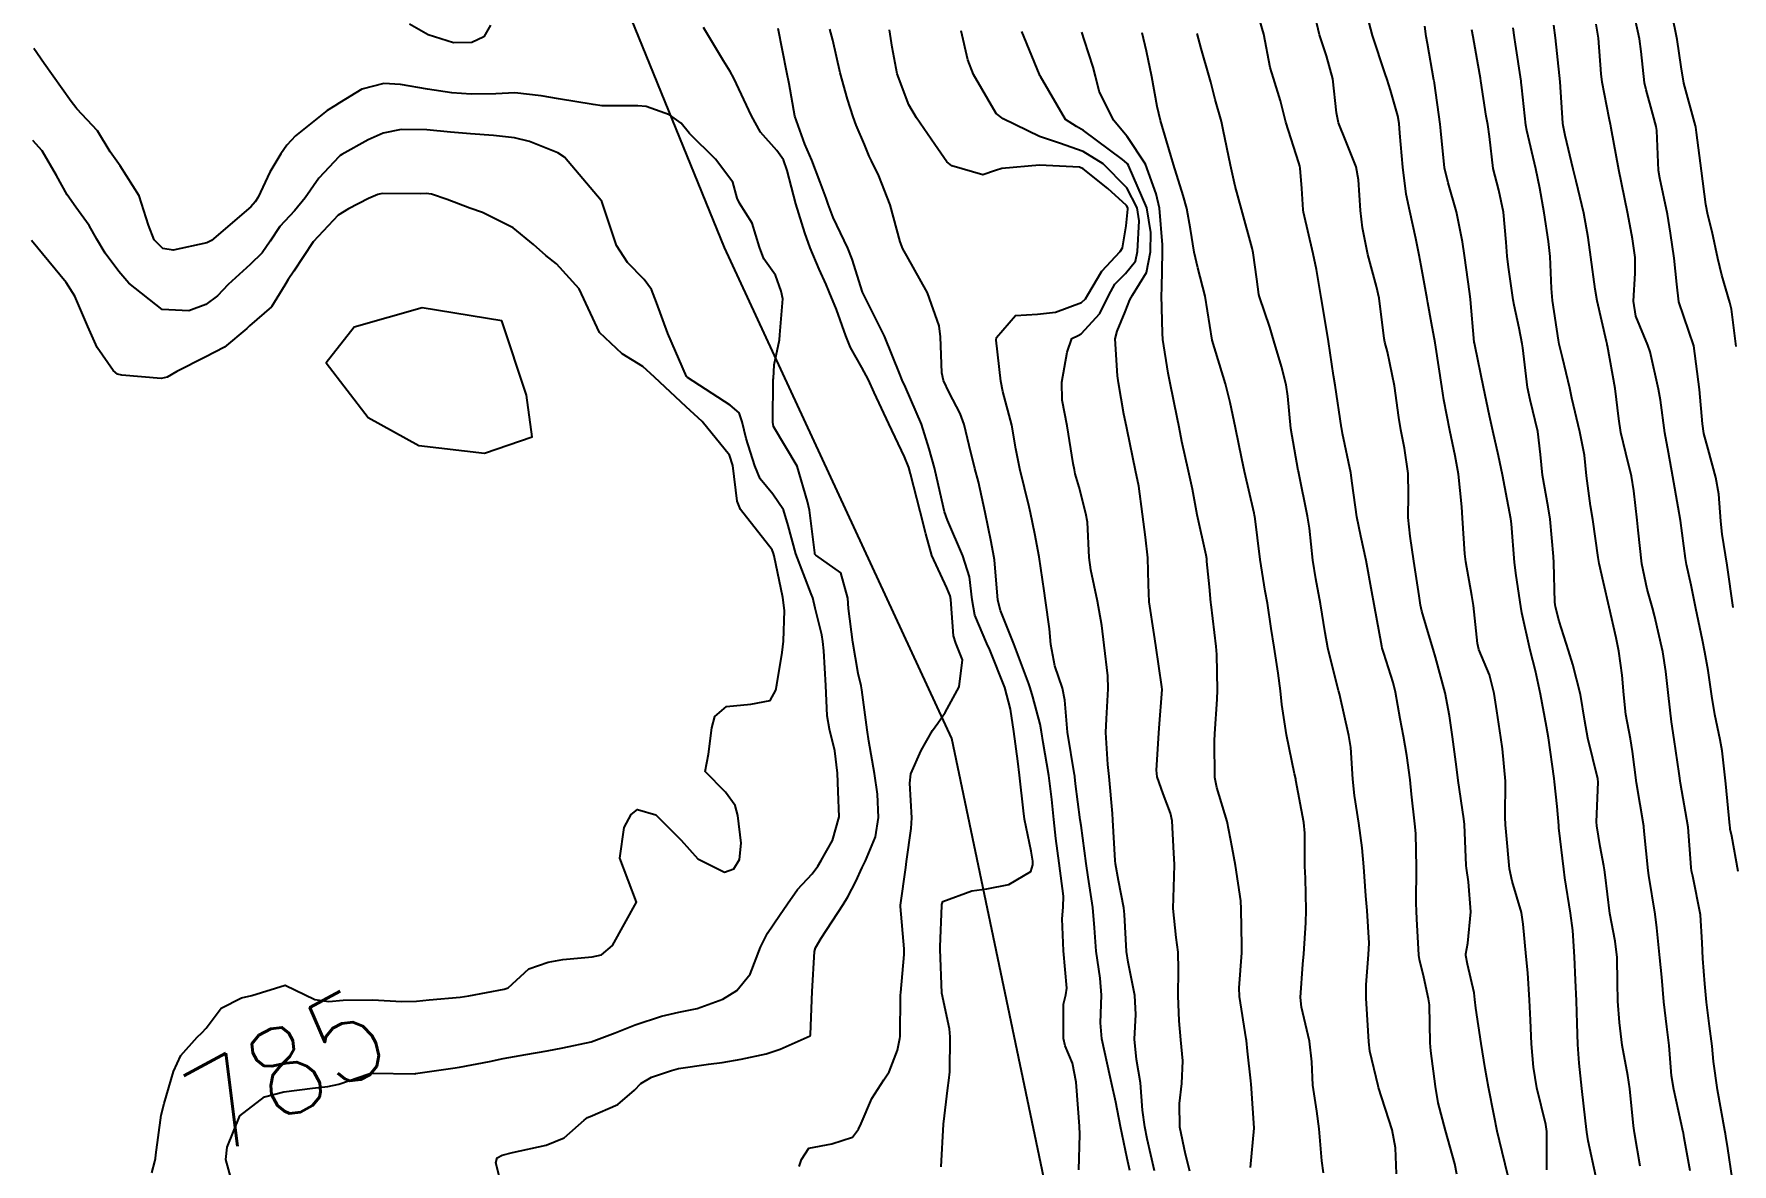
# Model space of a CAD drawing. Header units: metres. Extents: x 307586 to 320046, y 7427249 to 7434250.
# Drawn here: x 319260.7 to 319338.3, y 7428124.2 to 7428175.9 of the extents above; entities that cross this region are included whole.
import ezdxf
from ezdxf.enums import TextEntityAlignment as Align

# ---------------------------------------------------------------- set-up
doc = ezdxf.new("R2010")
doc.units = ezdxf.units.M
doc.header["$MEASUREMENT"] = 0
for name, color, linetype in [('Cotas', 45, 'Continuous'), ('Curvas de Nivel 1m', 11, 'Continuous'), ('Curvas de Nivel 5m', 15, 'Continuous'), ('Hidrografia', 140, 'Continuous'), ('Vias Secundárias', 230, 'Continuous')]:
    doc.layers.add(name, color=color, linetype=linetype)
doc.styles.add('Style-STANDARD', font='STANDARD.shx')

msp = doc.modelspace()

# ---------------------------------------------------------------- linework, layer by layer
at = {"layer": 'Curvas de Nivel 1m', "flags": 128}
for points, elevation in [([(319328.056, 7428123.711), (319327.681, 7428125.279), (319327.576, 7428125.718), (319327.436, 7428126.418), (319327.182, 7428127.725), (319327.019, 7428128.585), (319326.835, 7428129.73), (319326.592, 7428131.339), (319326.555, 7428131.735), (319326.516, 7428132.045), (319326.219, 7428133.342), (319326.143, 7428133.741), (319326.14, 7428133.825), (319326.229, 7428134.314), (319326.367, 7428135.738), (319326.264, 7428137.113), (319326.17, 7428137.741), (319326.158, 7428137.857), (319326.075, 7428139.742), (319326.046, 7428139.993), (319325.785, 7428141.745), (319325.709, 7428142.366), (319325.538, 7428143.748), (319325.395, 7428144.707), (319325.194, 7428145.752), (319324.759, 7428147.385), (319324.644, 7428147.757), (319324.401, 7428148.556), (319324.127, 7428149.481), (319324.069, 7428149.765), (319324, 7428150.185), (319323.76, 7428151.77), (319323.593, 7428152.912), (319323.51, 7428153.774), (319323.519, 7428154.82), (319323.503, 7428155.775), (319323.34, 7428156.938), (319323.17, 7428157.78), (319323.075, 7428158.338), (319322.874, 7428159.785), (319322.556, 7428161.34), (319322.439, 7428161.791), (319322.41, 7428161.946), (319322.172, 7428163.794), (319322.054, 7428164.329), (319321.664, 7428165.799), (319321.416, 7428167.007), (319321.321, 7428167.803), (319321.242, 7428169.209), (319321.123, 7428169.805), (319320.67, 7428170.937), (319320.322, 7428171.814), (319320.234, 7428172.268), (319320.056, 7428173.816), (319319.77, 7428174.876), (319319.455, 7428175.829), (319319.056, 7428177.528)], 798), ([(319281.577, 7428176.281), (319281.262, 7428175.74), (319280.715, 7428175.485), (319279.874, 7428175.462), (319278.718, 7428175.837), (319277.876, 7428176.328)], 788), ([(319325.731, 7428123.744), (319325.635, 7428124.217), (319325.204, 7428125.749), (319324.879, 7428127.015), (319324.747, 7428127.754), (319324.542, 7428129.384), (319324.512, 7428129.757), (319324.472, 7428131.484), (319324.44, 7428131.758), (319324.213, 7428132.75), (319324.015, 7428133.558), (319323.989, 7428133.764), (319323.9, 7428135.425), (319323.88, 7428135.765), (319323.874, 7428136.14), (319323.889, 7428137.766), (319323.848, 7428139.326), (319323.808, 7428139.767), (319323.661, 7428141.118), (319323.596, 7428141.771), (319323.451, 7428142.894), (319323.298, 7428143.776), (319323.145, 7428144.572), (319322.922, 7428145.782), (319322.813, 7428146.227), (319322.39, 7428147.564), (319322.322, 7428147.791), (319322.297, 7428147.888), (319321.944, 7428149.795), (319321.844, 7428150.371), (319321.583, 7428151.799), (319321.342, 7428152.913), (319321.156, 7428153.803), (319320.951, 7428155.333), (319320.883, 7428155.806), (319320.51, 7428157.603), (319320.468, 7428157.81), (319320.46, 7428157.864), (319320.172, 7428159.814), (319320.099, 7428160.255), (319319.863, 7428161.817), (319319.733, 7428162.657), (319319.534, 7428163.82), (319319.309, 7428165.11), (319319.164, 7428165.824), (319318.729, 7428167.732), (319318.713, 7428167.829), (319318.643, 7428168.812), (319318.566, 7428169.745), (319318.554, 7428169.831), (319318.506, 7428169.981), (319317.909, 7428171.842), (319317.67, 7428172.823), (319317.349, 7428173.85), (319317.197, 7428174.344), (319316.903, 7428175.858), (319316.732, 7428176.494)], 797), ([(319329.845, 7428123.953), (319329.843, 7428125.693), (319329.8, 7428126.021), (319329.39, 7428127.698), (319329.226, 7428128.636), (319329.141, 7428129.7), (319329.094, 7428130.796), (319329.046, 7428131.702), (319328.968, 7428132.95), (319328.893, 7428133.703), (319328.76, 7428135.182), (319328.679, 7428135.706), (319328.264, 7428137.148), (319328.142, 7428137.712), (319327.978, 7428139.403), (319327.951, 7428139.715), (319327.938, 7428140.076), (319327.954, 7428141.716), (319327.815, 7428143.195), (319327.736, 7428143.719), (319327.562, 7428144.929), (319327.442, 7428145.724), (319327.223, 7428146.575), (319326.74, 7428147.735), (319326.666, 7428148.006), (319326.487, 7428149.739), (319326.42, 7428150.21), (319326.136, 7428151.743), (319326.087, 7428152.103), (319325.985, 7428153.745), (319325.961, 7428154.252), (319325.803, 7428155.747), (319325.656, 7428156.588), (319325.41, 7428157.751), (319325.138, 7428159.143), (319325.039, 7428159.755), (319324.763, 7428161.555), (319324.731, 7428161.758), (319324.572, 7428162.65), (319324.398, 7428163.58), (319324.369, 7428163.763), (319324.103, 7428165.273), (319324.009, 7428165.769), (319323.859, 7428166.527), (319323.578, 7428167.776), (319323.417, 7428168.554), (319323.255, 7428169.781), (319323.128, 7428171.332), (319323.095, 7428171.784), (319323.037, 7428172.135), (319322.698, 7428173.298), (319322.538, 7428173.792), (319322.448, 7428174.05), (319321.882, 7428175.798), (319321.575, 7428176.967)], 799), ([(319338.59, 7428137.587), (319338.289, 7428139.205), (319338.224, 7428139.522), (319338.215, 7428139.591), (319338.203, 7428139.683), (319338.02, 7428141.595), (319337.847, 7428143.107), (319337.76, 7428143.599), (319337.512, 7428144.76), (319337.377, 7428145.605), (319337.217, 7428146.77), (319337.065, 7428147.61), (319336.947, 7428148.161), (319336.648, 7428149.616), (319336.429, 7428150.68), (319336.227, 7428151.622), (319336.177, 7428151.891), (319335.944, 7428153.625), (319335.846, 7428154.249), (319335.599, 7428155.629), (319335.395, 7428156.736), (319335.237, 7428157.633), (319335.029, 7428159.134), (319334.951, 7428159.636), (319334.559, 7428161.349), (319334.46, 7428161.642), (319333.902, 7428162.975), (319333.804, 7428163.652), (319333.885, 7428164.94), (319333.876, 7428165.651), (319333.756, 7428166.513), (319333.546, 7428167.656), (319333.385, 7428168.403), (319333.136, 7428169.663), (319332.776, 7428171.574), (319332.761, 7428171.669), (319332.748, 7428171.734), (319332.686, 7428172.023), (319332.371, 7428173.673), (319332.325, 7428174.056), (319332.206, 7428175.675), (319332.093, 7428176.316)], 804), ([(319338.494, 7428161.591), (319338.275, 7428163.289), (319338.206, 7428163.596), (319337.835, 7428164.841), (319337.65, 7428165.604), (319337.396, 7428166.833), (319337.196, 7428167.612), (319337.106, 7428168.082), (319336.913, 7428169.616), (319336.679, 7428171.373), (319336.644, 7428171.62), (319336.63, 7428171.674), (319336.095, 7428173.626), (319335.972, 7428174.365), (319335.794, 7428175.629), (319335.546, 7428176.827)], 806), ([(319295.677, 7428124.104), (319295.783, 7428124.426), (319296.111, 7428124.94), (319297.169, 7428125.14), (319298.117, 7428125.444), (319298.389, 7428125.799), (319298.506, 7428126.066), (319298.994, 7428127.208), (319299.545, 7428128.056), (319299.783, 7428128.427), (319300.167, 7428129.413), (319300.277, 7428129.944), (319300.286, 7428130.049), (319300.314, 7428131.926), (319300.321, 7428132.049), (319300.478, 7428133.789), (319300.477, 7428134.047), (319300.303, 7428135.989), (319300.3, 7428136.049), (319300.548, 7428137.768), (319300.582, 7428138.047), (319300.788, 7428139.545), (319300.819, 7428140.045), (319300.727, 7428141.627), (319300.773, 7428142.045), (319301.257, 7428143.113), (319301.772, 7428144.036), (319302.007, 7428144.373), (319302.351, 7428144.848), (319302.981, 7428146.021), (319303.134, 7428147.266), (319302.835, 7428148.023), (319302.736, 7428148.365), (319302.601, 7428150.027), (319302.576, 7428150.189), (319302.418, 7428150.56), (319301.739, 7428152.037), (319301.464, 7428153.023), (319301.208, 7428154.043), (319300.763, 7428155.764), (319300.683, 7428156.048), (319300.49, 7428156.545), (319299.78, 7428158.057), (319299.109, 7428159.482), (319298.84, 7428160.067), (319298.538, 7428160.627), (319298.018, 7428161.548), (319297.816, 7428162.081), (319297.38, 7428163.278), (319297.048, 7428164.093), (319296.914, 7428164.423), (319296.593, 7428165.127), (319296.176, 7428166.104), (319295.94, 7428166.78), (319295.526, 7428168.111), (319295.126, 7428169.637), (319294.963, 7428170.117), (319294.657, 7428170.551), (319293.914, 7428171.38), (319293.499, 7428172.138), (319292.698, 7428173.854), (319292.527, 7428174.152), (319292.22, 7428174.643), (319291.312, 7428176.164)], 788), ([(319302.163, 7428124.078), (319302.273, 7428126.028), (319302.472, 7428127.702), (319302.519, 7428128.025), (319302.555, 7428128.422), (319302.574, 7428130.024), (319302.551, 7428130.399), (319302.193, 7428132.03), (319302.121, 7428134.031), (319302.12, 7428134.135), (319302.189, 7428136.031), (319302.193, 7428136.081), (319302.246, 7428136.211), (319303.566, 7428136.698), (319304.255, 7428136.798), (319305.259, 7428136.989), (319306.267, 7428137.58), (319306.358, 7428137.892), (319306.356, 7428137.979), (319306.347, 7428138.052), (319306.278, 7428138.523), (319305.968, 7428139.983), (319305.92, 7428140.361), (319305.751, 7428141.986), (319305.673, 7428142.636), (319305.486, 7428143.989), (319305.332, 7428145.011), (319305.078, 7428145.993), (319304.389, 7428147.722), (319304.256, 7428148.002), (319303.706, 7428149.311), (319303.588, 7428150.012), (319303.46, 7428151.051), (319303.149, 7428152.019), (319302.457, 7428153.652), (319302.32, 7428154.031), (319302.271, 7428154.226), (319301.858, 7428156.036), (319301.62, 7428156.915), (319301.262, 7428158.043), (319300.53, 7428159.733), (319300.38, 7428160.052), (319300.271, 7428160.317), (319299.576, 7428162.06), (319298.582, 7428164.036), (319298.571, 7428164.07), (319298.102, 7428165.581), (319297.898, 7428166.081), (319297.237, 7428167.478), (319297.004, 7428168.094), (319296.907, 7428168.367), (319296.643, 7428169.095), (319296.256, 7428170.104), (319295.928, 7428170.84), (319295.475, 7428172.112), (319295.215, 7428173.595), (319295.117, 7428174.116), (319294.723, 7428176.12)], 789), ([(319310.784, 7428123.92), (319310.658, 7428124.471), (319310.36, 7428125.926), (319310.14, 7428127.048), (319309.954, 7428127.932), (319309.892, 7428128.196), (319309.501, 7428129.937), (319309.445, 7428130.672), (319309.494, 7428131.937), (319309.431, 7428132.711), (319309.243, 7428133.94), (319309.165, 7428135.01), (319309.094, 7428135.941), (319308.884, 7428137.323), (319308.787, 7428137.945), (319308.556, 7428139.682), (319308.521, 7428139.948), (319308.309, 7428141.591), (319308.27, 7428141.908), (319308.266, 7428141.951), (319308.253, 7428142.012), (319307.943, 7428143.956), (319307.82, 7428145.42), (319307.71, 7428145.96), (319307.352, 7428146.991), (319307.173, 7428147.968), (319307.108, 7428148.677), (319306.939, 7428149.972), (319306.867, 7428150.423), (319306.636, 7428151.977), (319306.449, 7428153.027), (319306.251, 7428153.982), (319306.188, 7428154.26), (319305.759, 7428155.987), (319305.584, 7428156.901), (319305.391, 7428157.991), (319304.988, 7428159.536), (319304.887, 7428159.996), (319304.676, 7428161.874), (319304.688, 7428161.999), (319305.56, 7428162.998), (319306.569, 7428163.071), (319307.388, 7428163.15), (319308.578, 7428163.599), (319308.764, 7428163.765), (319308.864, 7428163.947), (319309.502, 7428165.033), (319310.337, 7428165.933), (319310.444, 7428166.093), (319310.62, 7428167.096), (319310.702, 7428167.859), (319310.691, 7428167.929), (319310.634, 7428168.03), (319309.776, 7428168.804), (319308.651, 7428169.714), (319308.481, 7428169.783), (319306.652, 7428169.875), (319304.93, 7428169.717), (319304.649, 7428169.628), (319304.076, 7428169.437), (319302.651, 7428169.839), (319302.428, 7428170.032), (319301.881, 7428170.817), (319301.035, 7428172.046), (319300.682, 7428172.635), (319300.154, 7428174.058), (319299.931, 7428175.277), (319299.803, 7428176.064)], 791), ([(319311.916, 7428123.903), (319311.575, 7428125.365), (319311.464, 7428125.91), (319311.37, 7428126.676), (319311.268, 7428127.919), (319311.096, 7428128.988), (319311.003, 7428129.922), (319311.057, 7428131.049), (319311.008, 7428131.922), (319310.703, 7428133.437), (319310.631, 7428133.926), (319310.544, 7428135.623), (319310.508, 7428135.927), (319310.262, 7428137.17), (319310.137, 7428137.931), (319310.12, 7428138.086), (319310.013, 7428139.933), (319309.993, 7428140.236), (319309.836, 7428141.935), (319309.774, 7428142.482), (319309.695, 7428143.936), (319309.722, 7428144.564), (319309.8, 7428145.936), (319309.78, 7428146.528), (319309.617, 7428147.938), (319309.509, 7428148.831), (319309.312, 7428149.941), (319308.998, 7428151.374), (319308.923, 7428151.945), (319308.849, 7428153.554), (319308.783, 7428153.947), (319308.475, 7428155.15), (319308.295, 7428155.767), (319308.25, 7428155.953), (319308.202, 7428156.24), (319307.924, 7428157.959), (319307.701, 7428159.139), (319307.68, 7428159.963), (319307.918, 7428161.331), (319308.138, 7428161.956), (319308.418, 7428162.089), (319308.556, 7428162.165), (319309.416, 7428163.096), (319309.821, 7428163.938), (319310.094, 7428164.429), (319310.593, 7428164.923), (319311.04, 7428165.484), (319311.14, 7428165.925), (319311.218, 7428167.33), (319311.125, 7428167.925), (319310.642, 7428168.833), (319309.575, 7428169.941), (319308.658, 7428170.506), (319307.572, 7428170.876), (319306.665, 7428171.19), (319305.002, 7428171.997), (319304.677, 7428172.241), (319303.636, 7428174.016), (319303.378, 7428174.689), (319303.082, 7428176.025)], 792), ([(319313.53, 7428123.886), (319313.332, 7428124.667), (319313.069, 7428125.891), (319313.06, 7428126.976), (319313.156, 7428127.895), (319313.205, 7428128.936), (319313.12, 7428129.896), (319313.04, 7428130.756), (319312.999, 7428131.898), (319313.017, 7428133.092), (319312.994, 7428133.898), (319312.898, 7428134.569), (319312.773, 7428135.902), (319312.809, 7428137.357), (319312.828, 7428137.902), (319312.804, 7428138.428), (319312.721, 7428139.904), (319312.649, 7428140.257), (319312.305, 7428141.134), (319312.041, 7428141.913), (319312.007, 7428142.224), (319312.105, 7428143.912), (319312.121, 7428144.137), (319312.256, 7428145.911), (319312.248, 7428146.028), (319311.976, 7428147.914), (319311.892, 7428148.421), (319311.675, 7428149.917), (319311.638, 7428150.7), (319311.613, 7428151.918), (319311.496, 7428152.871), (319311.367, 7428153.921), (319311.193, 7428155.205), (319311.049, 7428155.924), (319310.662, 7428157.777), (319310.633, 7428157.929), (319310.519, 7428158.491), (319310.263, 7428159.933), (319310.224, 7428160.245), (319310.116, 7428161.934), (319310.208, 7428162.284), (319310.571, 7428163.164), (319310.781, 7428163.726), (319310.913, 7428163.927), (319311.55, 7428164.964), (319311.724, 7428165.919), (319311.743, 7428166.792), (319311.562, 7428167.921), (319310.719, 7428169.862), (319310.686, 7428169.93), (319310.653, 7428169.973), (319310.454, 7428170.133), (319308.668, 7428171.464), (319308.354, 7428171.639), (319307.844, 7428171.962), (319306.702, 7428173.924), (319306.679, 7428173.98), (319306.658, 7428174.025), (319305.851, 7428175.989)], 793), ([(319316.303, 7428124.055), (319316.463, 7428125.855), (319316.342, 7428127.665), (319316.324, 7428127.857), (319316.31, 7428128.014), (319316.168, 7428129.368), (319316.112, 7428129.861), (319316.101, 7428129.933), (319315.791, 7428131.864), (319315.789, 7428132.274), (319315.904, 7428133.863), (319315.898, 7428134.191), (319315.87, 7428135.864), (319315.864, 7428136.249), (319315.617, 7428137.867), (319315.466, 7428138.683), (319315.235, 7428139.871), (319314.759, 7428141.425), (319314.666, 7428141.876), (319314.658, 7428143.556), (319314.668, 7428143.877), (319314.778, 7428145.457), (319314.789, 7428145.876), (319314.758, 7428147.506), (319314.729, 7428147.877), (319314.503, 7428149.788), (319314.493, 7428149.879), (319314.42, 7428150.597), (319314.304, 7428151.755), (319314.298, 7428151.882), (319314.275, 7428152.043), (319313.857, 7428153.889), (319313.645, 7428155.063), (319313.471, 7428155.895), (319313.163, 7428157.24), (319313.037, 7428157.902), (319312.954, 7428158.34), (319312.634, 7428159.908), (319312.617, 7428159.992), (319312.537, 7428160.367), (319312.292, 7428161.913), (319312.273, 7428162.197), (319312.226, 7428163.914), (319312.248, 7428164.251), (319312.285, 7428165.913), (319312.28, 7428166.241), (319312.135, 7428167.915), (319311.988, 7428168.568), (319311.501, 7428169.922), (319310.665, 7428171.188), (319310.038, 7428171.936), (319309.382, 7428173.26), (319309.215, 7428173.952), (319309.113, 7428174.36), (319308.719, 7428175.575), (319308.597, 7428175.961)], 794), ([(319322.977, 7428123.771), (319322.933, 7428124.954), (319322.781, 7428125.773), (319322.152, 7428127.704), (319322.128, 7428127.78), (319321.753, 7428129.379), (319321.702, 7428129.795), (319321.67, 7428130.303), (319321.583, 7428131.796), (319321.587, 7428132.412), (319321.698, 7428133.795), (319321.717, 7428134.306), (319321.633, 7428135.796), (319321.57, 7428136.48), (319321.475, 7428137.798), (319321.407, 7428138.673), (319321.245, 7428139.8), (319321.049, 7428141.059), (319320.98, 7428141.803), (319320.878, 7428143.261), (319320.799, 7428143.805), (319320.362, 7428145.704), (319320.338, 7428145.81), (319320.327, 7428145.847), (319319.841, 7428147.816), (319319.717, 7428148.5), (319319.505, 7428149.819), (319319.282, 7428150.964), (319319.15, 7428151.823), (319318.994, 7428153.285), (319318.912, 7428153.826), (319318.509, 7428155.803), (319318.506, 7428155.83), (319318.484, 7428155.918), (319318.141, 7428157.836), (319318.01, 7428159.32), (319317.937, 7428159.839), (319317.713, 7428160.675), (319317.368, 7428161.848), (319317.183, 7428162.465), (319316.712, 7428163.858), (319316.687, 7428163.961), (319316.591, 7428164.66), (319316.429, 7428165.862), (319316.381, 7428166.088), (319315.886, 7428167.867), (319315.596, 7428168.918), (319315.379, 7428169.873), (319315.056, 7428171.498), (319314.968, 7428171.877), (319314.693, 7428172.878), (319314.482, 7428173.666), (319314.424, 7428173.884), (319314.039, 7428175.213), (319313.869, 7428175.893)], 796), ([(319334.108, 7428124.112), (319333.843, 7428125.643), (319333.806, 7428125.965), (319333.641, 7428127.645), (319333.541, 7428128.264), (319333.284, 7428129.649), (319333.16, 7428130.678), (319333.09, 7428131.651), (319333.071, 7428132.511), (319333.058, 7428133.657), (319332.967, 7428134.396), (319332.722, 7428135.663), (319332.503, 7428137.433), (319332.475, 7428137.667), (319332.448, 7428137.841), (319332.283, 7428138.726), (319332.125, 7428139.672), (319332.117, 7428139.851), (319332.19, 7428141.671), (319332.172, 7428141.824), (319331.709, 7428143.676), (319331.572, 7428144.456), (319331.373, 7428145.68), (319331.022, 7428147.045), (319330.83, 7428147.686), (319330.406, 7428149.031), (319330.232, 7428149.692), (319330.205, 7428149.903), (319330.164, 7428151.693), (319330.151, 7428151.988), (319329.989, 7428153.695), (319329.904, 7428154.26), (319329.648, 7428155.698), (319329.545, 7428156.652), (319329.431, 7428157.701), (319329.083, 7428159.149), (319328.957, 7428159.706), (319328.744, 7428161.524), (319328.716, 7428161.708), (319328.57, 7428162.431), (319328.345, 7428163.478), (319328.304, 7428163.714), (319328.092, 7428165.211), (319328.029, 7428165.719), (319327.976, 7428166.356), (319327.856, 7428167.722), (319327.648, 7428168.73), (319327.393, 7428169.729), (319327.22, 7428171.187), (319327.143, 7428171.733), (319327.074, 7428172.121), (319326.831, 7428173.738), (319326.815, 7428173.849), (319326.71, 7428174.45), (319326.468, 7428175.743), (319326.407, 7428176.064)], 801), ([(319336.397, 7428123.907), (319336.121, 7428125.415), (319336.08, 7428125.62), (319336.073, 7428125.672), (319335.643, 7428127.625), (319335.545, 7428128.24), (319335.426, 7428129.627), (319335.325, 7428130.49), (319335.183, 7428131.63), (319335.093, 7428132.752), (319335.007, 7428133.632), (319334.862, 7428135.009), (319334.794, 7428135.634), (319334.501, 7428137.406), (319334.465, 7428137.638), (319334.291, 7428139.432), (319334.275, 7428139.622), (319334.272, 7428139.64), (319334.27, 7428139.664), (319333.94, 7428141.646), (319333.762, 7428143.073), (319333.665, 7428143.65), (319333.458, 7428144.757), (319333.363, 7428145.655), (319333.283, 7428146.562), (319333.128, 7428147.659), (319333.005, 7428148.267), (319332.696, 7428149.666), (319332.43, 7428150.805), (319332.227, 7428151.672), (319332.184, 7428151.934), (319331.943, 7428153.675), (319331.838, 7428154.308), (319331.656, 7428155.678), (319331.559, 7428156.617), (319331.352, 7428157.682), (319330.991, 7428159.222), (319330.885, 7428159.686), (319330.554, 7428161.079), (319330.411, 7428161.692), (319330.38, 7428161.877), (319330.106, 7428163.695), (319330.05, 7428164.233), (319329.986, 7428165.696), (319329.921, 7428166.389), (319329.718, 7428167.699), (319329.527, 7428168.818), (319329.343, 7428169.703), (319328.925, 7428171.462), (319328.879, 7428171.708), (319328.7, 7428173.408), (319328.669, 7428173.677), (319328.667, 7428173.711), (319328.414, 7428175.409), (319328.367, 7428175.715), (319328.298, 7428176.148)], 802), ([(319338.303, 7428123.588), (319338.116, 7428124.925), (319338.023, 7428125.493), (319338.005, 7428125.592), (319337.973, 7428125.744), (319337.633, 7428127.598), (319337.458, 7428128.893), (319337.393, 7428129.602), (319337.276, 7428130.514), (319337.136, 7428131.606), (319337.06, 7428132.455), (319336.971, 7428133.609), (319336.945, 7428134.324), (319336.858, 7428135.611), (319336.507, 7428137.378), (319336.448, 7428137.617), (319336.429, 7428137.772), (319336.293, 7428139.62), (319335.947, 7428141.624), (319335.884, 7428142.068), (319335.665, 7428143.627), (319335.545, 7428144.434), (319335.398, 7428145.63), (319335.282, 7428146.728), (319335.138, 7428147.633), (319334.756, 7428149.29), (319334.666, 7428149.637), (319334.426, 7428150.495), (319334.18, 7428151.644), (319334.008, 7428153.196), (319333.971, 7428153.647), (319333.816, 7428154.989), (319333.703, 7428155.652), (319333.449, 7428156.706), (319333.229, 7428157.659), (319333.137, 7428158.278), (319332.966, 7428159.664), (319332.614, 7428161.618), (319332.6, 7428161.669), (319332.591, 7428161.698), (319332.564, 7428161.814), (319332.134, 7428163.674), (319332.054, 7428164.209), (319331.857, 7428165.677), (319331.725, 7428166.571), (319331.533, 7428167.681), (319331.187, 7428169.145), (319331.048, 7428169.686), (319330.676, 7428171.24), (319330.586, 7428171.691), (319330.572, 7428171.803), (319330.444, 7428173.693), (319330.416, 7428173.982), (319330.238, 7428175.695), (319330.156, 7428176.271)], 803), ([(319282.087, 7428123.191), (319281.814, 7428124.273), (319281.877, 7428124.5), (319282.106, 7428124.618), (319282.583, 7428124.738), (319284.111, 7428125.08), (319284.943, 7428125.403), (319285.858, 7428126.223), (319286.009, 7428126.336), (319286.125, 7428126.388), (319287.397, 7428126.938), (319288.144, 7428127.588), (319288.436, 7428127.9), (319288.931, 7428128.182), (319289.836, 7428128.493), (319290.157, 7428128.573), (319291.536, 7428128.779), (319292.16, 7428128.861), (319293.029, 7428129.005), (319294.164, 7428129.244), (319294.809, 7428129.471), (319296.173, 7428130.079), (319296.197, 7428130.1), (319296.201, 7428130.128), (319296.277, 7428132.099), (319296.383, 7428133.935), (319296.425, 7428134.097), (319296.679, 7428134.544), (319297.687, 7428136.078), (319297.895, 7428136.428), (319298.259, 7428137.136), (319298.562, 7428137.773), (319298.701, 7428138.066), (319299.167, 7428139.178), (319299.297, 7428140.06), (319299.248, 7428141.116), (319299.122, 7428142.062), (319298.858, 7428143.542), (319298.781, 7428144.066), (319298.542, 7428145.887), (319298.507, 7428146.069), (319298.372, 7428146.643), (319298.122, 7428148.074), (319297.934, 7428149.603), (319297.901, 7428150.078), (319297.587, 7428151.245), (319296.432, 7428152.051), (319296.399, 7428152.1), (319296.387, 7428152.148), (319296.145, 7428154.103), (319296.064, 7428154.507), (319295.584, 7428156.109), (319294.51, 7428157.93), (319294.477, 7428158.121), (319294.495, 7428160.083), (319294.497, 7428160.121), (319294.539, 7428160.747), (319294.771, 7428161.898), (319294.799, 7428162.118), (319294.929, 7428163.765), (319294.848, 7428164.117), (319294.59, 7428164.85), (319294.064, 7428165.594), (319293.856, 7428166.131), (319293.536, 7428167.22), (319292.942, 7428168.145), (319292.849, 7428168.361), (319292.642, 7428169.093), (319291.848, 7428170.158), (319290.664, 7428171.326), (319290.287, 7428171.793), (319289.758, 7428172.184), (319288.678, 7428172.553), (319288.298, 7428172.584), (319286.679, 7428172.594), (319286.257, 7428172.647), (319284.683, 7428172.914), (319283.887, 7428173.05), (319282.687, 7428173.183), (319281.82, 7428173.145), (319280.685, 7428173.125), (319279.806, 7428173.184), (319278.688, 7428173.349), (319277.452, 7428173.571), (319276.692, 7428173.608), (319275.69, 7428173.348), (319274.678, 7428172.732), (319274.453, 7428172.587), (319274.108, 7428172.368), (319272.661, 7428171.218), (319272.261, 7428170.79), (319271.995, 7428170.397), (319271.484, 7428169.558), (319270.951, 7428168.407), (319270.825, 7428168.204), (319270.619, 7428167.971), (319268.823, 7428166.437), (319268.602, 7428166.319), (319267.067, 7428165.986), (319266.599, 7428166.061), (319266.208, 7428166.464), (319265.946, 7428167.13), (319265.512, 7428168.471), (319264.643, 7428169.85), (319264.185, 7428170.487), (319263.606, 7428171.44), (319262.672, 7428172.452), (319262.618, 7428172.511), (319262.406, 7428172.784), (319261.17, 7428174.525), (319260.71, 7428175.204)], 787), ([(319270.005, 7428122.48), (319269.484, 7428124.416), (319269.54, 7428124.984), (319270.123, 7428126.41), (319271.243, 7428127.288), (319272.134, 7428127.519), (319273.439, 7428127.674), (319274.137, 7428127.756), (319274.636, 7428127.857), (319276.008, 7428128.341), (319276.117, 7428128.366), (319276.143, 7428128.369), (319278.114, 7428128.34), (319278.143, 7428128.344), (319279.846, 7428128.595), (319280.148, 7428128.643), (319281.527, 7428128.901), (319282.154, 7428129.039), (319283.193, 7428129.219), (319284.16, 7428129.381), (319284.878, 7428129.521), (319286.169, 7428129.804), (319287.264, 7428130.204), (319288.177, 7428130.573), (319289.389, 7428130.97), (319290.183, 7428131.155), (319291.019, 7428131.327), (319292.189, 7428131.749), (319292.826, 7428132.14), (319293.436, 7428132.9), (319293.904, 7428134.125), (319294.229, 7428134.772), (319294.782, 7428135.571), (319295.143, 7428136.111), (319295.601, 7428136.758), (319296.264, 7428137.477), (319296.535, 7428137.83), (319296.688, 7428138.094), (319297.194, 7428138.998), (319297.505, 7428140.082), (319297.46, 7428141.238), (319297.425, 7428142.083), (319297.312, 7428143.101), (319297.061, 7428144.089), (319296.958, 7428144.7), (319296.897, 7428146.092), (319296.81, 7428147.67), (319296.76, 7428148.094), (319296.707, 7428148.406), (319296.408, 7428149.626), (319296.294, 7428150.101), (319296.231, 7428150.286), (319295.523, 7428152.109), (319295.166, 7428153.399), (319294.959, 7428154.115), (319294.47, 7428154.832), (319293.89, 7428155.542), (319293.654, 7428156.132), (319293.255, 7428157.385), (319293.064, 7428158.142), (319292.927, 7428158.553), (319292.521, 7428158.911), (319290.577, 7428160.17), (319290.533, 7428160.22), (319289.671, 7428162.179), (319289.164, 7428163.595), (319288.933, 7428164.186), (319288.588, 7428164.654), (319287.825, 7428165.431), (319287.326, 7428166.209), (319286.677, 7428168.174), (319286.661, 7428168.22), (319286.633, 7428168.266), (319284.957, 7428170.237), (319284.655, 7428170.445), (319283.353, 7428170.952), (319282.661, 7428171.119), (319281.702, 7428171.24), (319280.663, 7428171.315), (319279.749, 7428171.389), (319278.665, 7428171.493), (319277.489, 7428171.507), (319276.663, 7428171.344), (319275.977, 7428171.029), (319274.784, 7428170.359), (319274.701, 7428170.311), (319274.652, 7428170.278), (319273.73, 7428169.28), (319273.106, 7428168.383), (319272.617, 7428167.783), (319271.939, 7428167.068), (319271.498, 7428166.401), (319271.139, 7428165.863), (319270.592, 7428165.34), (319269.584, 7428164.425), (319269.099, 7428163.908), (319268.569, 7428163.511), (319267.786, 7428163.22), (319266.565, 7428163.281), (319265.039, 7428164.475), (319264.588, 7428165.017), (319263.966, 7428165.859), (319263.583, 7428166.495), (319263.234, 7428167.125), (319262.617, 7428167.956), (319262.226, 7428168.514), (319261.747, 7428169.408), (319261.079, 7428170.526), (319260.658, 7428171.009)], 786)]:
    msp.add_lwpolyline(points, dxfattribs=dict(at, elevation=elevation))
at = {"layer": 'Curvas de Nivel 5m', "flags": 128}
for points, elevation in [([(319338.352, 7428149.652), (319338.089, 7428151.595), (319337.858, 7428153), (319337.79, 7428153.6), (319337.704, 7428154.83), (319337.567, 7428155.604), (319337.22, 7428156.891), (319337.021, 7428157.612), (319336.95, 7428158.046), (319336.82, 7428159.616), (319336.563, 7428161.62), (319335.88, 7428163.627), (319335.786, 7428164.433), (319335.656, 7428165.629), (319335.488, 7428166.763), (319335.353, 7428167.633), (319335.002, 7428169.284), (319334.951, 7428169.637), (319334.861, 7428171.457), (319334.838, 7428171.638), (319334.689, 7428172.209), (319334.374, 7428173.319), (319334.307, 7428173.646), (319334.147, 7428175.078), (319334.074, 7428175.65), (319333.892, 7428176.497)], 805), ([(319308.455, 7428123.946), (319308.506, 7428125.559), (319308.482, 7428125.946), (319308.346, 7428127.752), (319308.329, 7428127.948), (319308.162, 7428128.818), (319307.83, 7428129.615), (319307.762, 7428129.956), (319307.75, 7428131.518), (319307.868, 7428131.955), (319307.904, 7428132.248), (319307.754, 7428133.957), (319307.694, 7428135.415), (319307.742, 7428135.958), (319307.751, 7428136.457), (319307.558, 7428137.961), (319307.409, 7428139.088), (319307.315, 7428139.965), (319307.218, 7428140.882), (319307.082, 7428141.968), (319306.821, 7428143.488), (319306.75, 7428143.974), (319306.692, 7428144.321), (319306.359, 7428145.573), (319306.238, 7428145.981), (319306.177, 7428146.171), (319305.481, 7428147.989), (319304.878, 7428149.525), (319304.752, 7428149.997), (319304.597, 7428151.833), (319304.57, 7428151.999), (319304.443, 7428152.659), (319304.171, 7428154.004), (319303.865, 7428155.397), (319303.709, 7428156.012), (319303.447, 7428157.067), (319303.214, 7428158.019), (319303.026, 7428158.53), (319302.528, 7428159.49), (319302.277, 7428160.033), (319302.192, 7428160.378), (319302.137, 7428162.034), (319302.068, 7428162.527), (319301.541, 7428164.04), (319300.6, 7428165.73), (319300.416, 7428166.052), (319300.284, 7428166.377), (319299.833, 7428168.058), (319299.313, 7428169.396), (319298.981, 7428170.067), (319298.878, 7428170.291), (319298.66, 7428170.817), (319298.284, 7428171.699), (319298.143, 7428172.085), (319297.886, 7428172.887), (319297.548, 7428174.092), (319297.219, 7428175.594), (319297.075, 7428176.096)], 790), ([(319319.636, 7428123.815), (319319.561, 7428124.363), (319319.44, 7428125.817), (319319.324, 7428126.629), (319319.153, 7428127.82), (319319.102, 7428128.882), (319319, 7428129.822), (319318.628, 7428131.386), (319318.578, 7428131.826), (319318.698, 7428133.342), (319318.731, 7428133.825), (319318.821, 7428135.24), (319318.845, 7428135.824), (319318.811, 7428137.279), (319318.786, 7428137.825), (319318.777, 7428139.336), (319318.744, 7428139.825), (319318.378, 7428141.764), (319318.366, 7428141.829), (319318.316, 7428142.048), (319317.938, 7428143.836), (319317.733, 7428145.216), (319317.667, 7428145.84), (319317.565, 7428146.653), (319317.379, 7428147.845), (319317.249, 7428148.695), (319317.07, 7428149.85), (319316.971, 7428150.404), (319316.748, 7428151.855), (319316.494, 7428153.828), (319316.487, 7428153.86), (319316.485, 7428153.881), (319316.464, 7428153.963), (319316.026, 7428155.865), (319315.9, 7428156.458), (319315.609, 7428157.869), (319315.375, 7428159.021), (319315.162, 7428159.874), (319314.553, 7428161.88), (319314.227, 7428163.885), (319313.894, 7428165.188), (319313.726, 7428165.893), (319313.558, 7428166.957), (319313.388, 7428167.899), (319313.229, 7428168.491), (319312.785, 7428169.908), (319312.753, 7428170.007), (319312.657, 7428170.325), (319312.182, 7428171.915), (319312.037, 7428172.562), (319311.786, 7428173.919), (319311.542, 7428175.094), (319311.348, 7428175.924)], 795), ([(319332.079, 7428123.66), (319331.728, 7428125.275), (319331.666, 7428125.667), (319331.61, 7428126.188), (319331.441, 7428127.671), (319331.315, 7428128.823), (319331.26, 7428129.674), (319331.223, 7428130.639), (319331.191, 7428131.675), (319331.156, 7428132.625), (319331.099, 7428133.681), (319331.026, 7428134.891), (319330.924, 7428135.683), (319330.664, 7428137.289), (319330.611, 7428137.687), (319330.396, 7428139.585), (319330.382, 7428139.689), (319330.306, 7428140.554), (319330.193, 7428141.691), (319330.173, 7428141.843), (319329.916, 7428143.694), (319329.829, 7428144.214), (319329.556, 7428145.698), (319329.321, 7428146.758), (319329.084, 7428147.703), (319328.7, 7428149.417), (319328.646, 7428149.708), (319328.434, 7428151.114), (319328.36, 7428151.711), (319328.219, 7428153.473), (319328.191, 7428153.714), (319327.922, 7428155.163), (319327.813, 7428155.72), (319327.626, 7428156.593), (319327.369, 7428157.727), (319327.214, 7428158.424), (319326.953, 7428159.734), (319326.561, 7428161.583), (319326.529, 7428161.74), (319326.52, 7428161.784), (319326.356, 7428163.742), (319326.326, 7428164.002), (319326.086, 7428165.745), (319325.989, 7428166.37), (319325.717, 7428167.749), (319325.336, 7428169.063), (319325.161, 7428169.755), (319324.995, 7428171.44), (319324.97, 7428171.757), (319324.702, 7428173.624), (319324.686, 7428173.744), (319324.681, 7428173.76), (319324.39, 7428175.436), (319324.333, 7428175.766), (319324.259, 7428176.238)], 800), ([(319266.093, 7428123.816), (319266.234, 7428124.325), (319266.256, 7428124.458), (319266.277, 7428124.629), (319266.529, 7428126.454), (319266.653, 7428126.977), (319267.092, 7428128.446), (319267.424, 7428129.171), (319268.167, 7428130.018), (319268.382, 7428130.215), (319268.573, 7428130.426), (319269.27, 7428131.332), (319270.187, 7428131.805), (319270.671, 7428131.922), (319272.193, 7428132.39), (319273.544, 7428131.727), (319274.186, 7428131.646), (319274.843, 7428131.697), (319276.187, 7428131.722), (319277.504, 7428131.638), (319278.186, 7428131.661), (319278.771, 7428131.72), (319280.188, 7428131.839), (319280.575, 7428131.9), (319282.192, 7428132.21), (319282.383, 7428132.267), (319283.328, 7428133.131), (319284.211, 7428133.446), (319284.877, 7428133.569), (319286.215, 7428133.679), (319286.651, 7428133.778), (319287.148, 7428134.206), (319288.243, 7428136.19), (319287.474, 7428138.202), (319287.678, 7428139.591), (319287.993, 7428140.195), (319288.295, 7428140.415), (319289.122, 7428140.182), (319290.281, 7428139.013), (319291.047, 7428138.162), (319292.264, 7428137.562), (319292.698, 7428137.712), (319292.952, 7428138.14), (319293.026, 7428138.884), (319292.87, 7428140.141), (319292.752, 7428140.598), (319292.304, 7428141.216), (319291.385, 7428142.159), (319291.53, 7428142.953), (319291.691, 7428144.157), (319291.825, 7428144.679), (319292.353, 7428145.128), (319293.46, 7428145.24), (319294.356, 7428145.409), (319294.605, 7428145.873), (319294.661, 7428146.117), (319294.906, 7428147.594), (319294.955, 7428148.114), (319295.001, 7428149.52), (319294.932, 7428150.115), (319294.537, 7428152.014), (319294.507, 7428152.119), (319294.436, 7428152.294), (319292.99, 7428154.142), (319292.844, 7428154.522), (319292.64, 7428156.148), (319292.49, 7428156.616), (319291.244, 7428158.163), (319290.52, 7428158.833), (319289.072, 7428160.185), (319288.538, 7428160.669), (319287.59, 7428161.251), (319286.553, 7428162.22), (319285.624, 7428164.23), (319284.594, 7428165.361), (319284.098, 7428165.747), (319283.534, 7428166.256), (319282.614, 7428167.019), (319281.201, 7428167.707), (319280.627, 7428167.914), (319279.595, 7428168.306), (319278.872, 7428168.553), (319278.635, 7428168.576), (319278.387, 7428168.57), (319276.627, 7428168.588), (319276.425, 7428168.543), (319275.997, 7428168.346), (319275.087, 7428167.886), (319274.615, 7428167.593), (319273.465, 7428166.377), (319272.589, 7428165.034), (319272.329, 7428164.649), (319272.171, 7428164.394), (319271.571, 7428163.397), (319270.555, 7428162.528), (319270.493, 7428162.472), (319270.439, 7428162.411), (319269.412, 7428161.554), (319268.54, 7428161.099), (319267.238, 7428160.449), (319266.8, 7428160.185), (319266.528, 7428160.125), (319264.728, 7428160.279), (319264.531, 7428160.325), (319264.326, 7428160.483), (319263.592, 7428161.543), (319263.176, 7428162.501), (319262.574, 7428163.894), (319262.178, 7428164.514), (319260.602, 7428166.427)], 785)]:
    msp.add_lwpolyline(points, dxfattribs=dict(at, elevation=elevation))
at = {"layer": 'Hidrografia'}
msp.add_lwpolyline([(319283.222, 7428159.369), (319282.089, 7428162.763), (319278.445, 7428163.353), (319275.342, 7428162.468), (319274.062, 7428160.844), (319275.982, 7428158.336), (319278.297, 7428157.057), (319281.301, 7428156.712), (319283.468, 7428157.45), (319283.222, 7428159.369)], dxfattribs=at)
at = {"layer": 'Vias Secundárias'}
msp.add_lwpolyline([(319319.254, 7428020.579), (319311.493, 7428061.419), (319307.462, 7428094.511), (319307.462, 7428120.677), (319302.649, 7428143.659), (319292.263, 7428166.109), (319277.981, 7428201.217), (319267.751, 7428223.512), (319256.26, 7428241.718), (319254.71, 7428263.858), (319256.261, 7428288.575), (319249.906, 7428308.084), (319239.822, 7428325.788), (319227.886, 7428332.291), (319210.506, 7428338.048), (319200.741, 7428349.97), (319184.76, 7428378.68), (319168.779, 7428407.964)], dxfattribs=at)
msp.add_lwpolyline([(319319.254, 7428020.579), (319311.493, 7428061.419), (319307.462, 7428094.511), (319307.462, 7428120.677), (319302.649, 7428143.659), (319292.263, 7428166.109), (319277.981, 7428201.217), (319267.751, 7428223.512), (319256.26, 7428241.718), (319254.71, 7428263.858), (319256.261, 7428288.575), (319249.906, 7428308.084), (319239.822, 7428325.788), (319227.886, 7428332.291), (319210.506, 7428338.048), (319200.741, 7428349.97), (319184.76, 7428378.68), (319168.779, 7428407.964)], dxfattribs=at)

# ---------------------------------------------------------------- texts
at = {"layer": 'Cotas', "style": 'Style-STANDARD'}
msp.add_text('785', height=4, rotation=28.4434, dxfattribs=at).set_placement((319272.215, 7428128.493, 785), align=Align.MIDDLE_CENTER)

doc.saveas('drawing.dxf')
